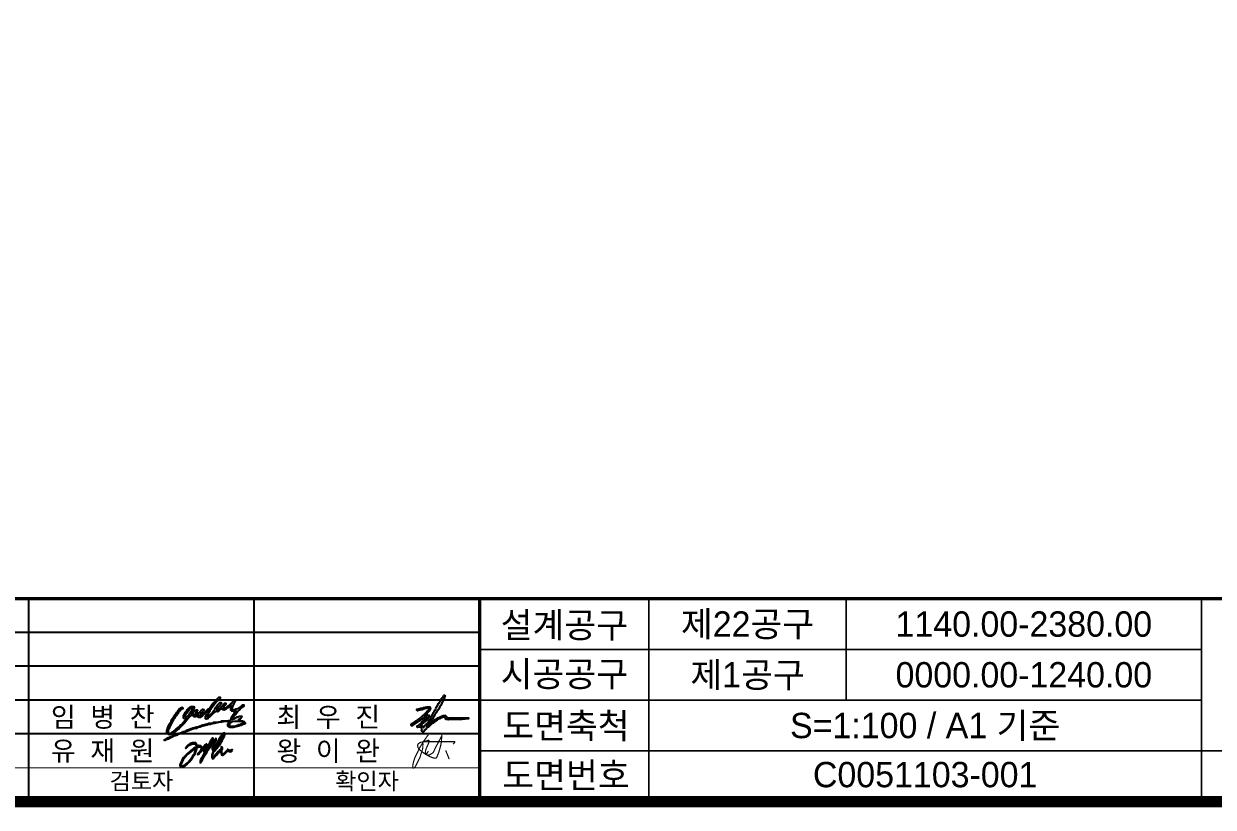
# Model space of a CAD drawing. Extents: x 0 to 84100, y 0 to 59400.
# Drawn here: x 50212 to 71309, y 1900 to 15800 of the extents above; entities that cross this region are included whole.
import ezdxf
from ezdxf.enums import TextEntityAlignment as Align

# ---------------------------------------------------------------- set-up
doc = ezdxf.new("R2010")
doc.units = 0
doc.header["$LTSCALE"] = 1000
doc.header["$MEASUREMENT"] = 0
doc.linetypes.add('A-ISONS01', pattern=[2, 1, 1])
doc.layers.get('0').update_dxf_attribs({"linetype": 'A-ISONS01', "lineweight": 0})
for name, color, linetype in [('CS-TABLE-LIN1', 4, 'A-ISONS01'), ('CX-BORD-LIN1', 4, 'A-ISONS01'), ('CX-BORD-LIN2', 3, 'A-ISONS01'), ('CX-BORD-TEX2', 7, 'A-ISONS01'), ('CX-BORD-TEX3', 6, 'A-ISONS01')]:
    doc.layers.add(name, color=color, linetype=linetype)
doc.styles.add('TB_TEXT', font='BareunDotumPro1.ttf')
doc.styles.add('TB_WBTXT', font='BareunDotumPro3.ttf')

# ---------------------------------------------------------------- blocks, each defined once
blk = doc.blocks.new('CXBLKA1-KECH-한국도로공사1')
h = blk.add_hatch(color=256)
h.paths.add_polyline_path([(535.6, 36.81), (535.64, 36.92), (535.71, 36.96), (535.75, 37.07), (535.86, 37.22), (536.01, 37.34), (536.13, 37.45), (536.31, 37.67), (536.43, 37.86), (536.54, 37.9), (536.95, 38.31), (536.95, 38.5), (536.73, 38.54), (536.13, 37.94), (536.01, 37.75), (535.83, 37.6), (535.79, 37.49), (535.68, 37.41), (535.64, 37.3), (535.56, 37.26), (535.53, 37.15), (535.45, 37.11), (535.41, 37), (535.34, 36.96), (535.3, 36.85), (535.08, 36.55), (535.04, 36.44), (534.81, 36.14), (534.51, 35.57), (534.48, 35.31), (534.36, 35.16), (534.36, 34.71), (534.48, 34.6), (534.74, 34.67), (534.96, 34.94), (535.08, 34.97), (535.34, 35.27), (535.45, 35.39), (535.53, 35.46), (535.68, 35.61), (535.9, 35.8), (536.13, 35.99), (536.46, 35.95), (536.73, 36.1), (536.91, 36.25), (537.03, 36.36), (537.14, 36.4), (537.25, 36.51), (537.4, 36.25), (537.66, 36.21), (537.78, 36.29), (538.04, 36.4), (538.19, 36.55), (538.38, 36.62), (538.56, 36.81), (538.68, 36.85), (538.83, 37.04), (538.94, 37.07), (538.86, 36.92), (538.83, 36.29), (538.9, 36.14), (539.01, 36.02), (539.46, 35.99), (539.69, 36.06), (539.76, 36.14), (539.8, 36.06), (539.65, 35.95), (539.61, 35.84), (539.46, 35.72), (539.43, 35.61), (539.28, 35.46), (539.24, 35.35), (539.13, 35.24), (538.9, 34.82), (538.86, 34.45), (538.38, 34.41), (537.66, 34.34), (537.33, 34.34), (537.21, 34.3), (537.18, 34.27), (537.1, 34.22), (537.03, 34.22), (536.39, 34.11), (536.09, 34.11), (535.98, 34.07), (535.9, 34.07), (535.75, 34.07), (535.68, 34), (535.3, 33.92), (534.96, 33.89), (534.66, 33.77), (534.44, 33.74), (534.18, 33.7), (533.88, 33.59), (533.69, 33.55), (533.61, 33.51), (533.43, 33.44), (533.28, 33.4), (533.09, 33.32), (532.53, 33.21), (532.49, 33.14), (532.23, 33.06), (532.19, 33.06), (532.11, 33.06), (531.81, 32.95), (531.81, 32.72), (532.11, 32.84), (532.45, 32.95), (532.68, 32.99), (533.01, 33.14), (533.43, 33.21), (533.65, 33.32), (533.91, 33.36), (534.33, 33.51), (534.63, 33.55), (534.74, 33.62), (535.26, 33.7), (535.56, 33.81), (535.94, 33.85), (536.13, 33.92), (536.73, 34.04), (537.25, 34.07), (537.51, 34.15), (538.68, 34.22), (538.6, 34.11), (538.53, 34.04), (538.45, 34), (538.3, 33.77), (538.3, 33.4), (538.41, 33.29), (538.68, 33.14), (539.31, 33.14), (539.76, 33.25), (540.03, 33.32), (540.25, 33.36), (540.36, 33.44), (540.7, 33.51), (541.04, 33.66), (541.38, 33.81), (541.41, 34), (541.23, 34.19), (540.93, 34.34), (540.55, 34.41), (540.18, 34.49), (540.48, 34.67), (540.59, 34.71), (540.81, 34.97), (540.74, 35.16), (540.33, 35.16), (540.18, 35.05), (539.99, 35.01), (539.76, 34.86), (539.58, 34.82), (539.46, 34.71), (539.13, 34.56), (539.16, 34.64), (539.2, 34.82), (539.28, 34.9), (539.39, 35.16), (539.54, 35.31), (539.65, 35.42), (539.73, 35.54), (539.76, 35.65), (539.95, 35.8), (539.99, 35.91), (540.06, 35.99), (540.25, 36.17), (540.36, 36.21), (540.7, 36.59), (540.81, 36.62), (540.93, 36.77), (541.15, 36.92), (541.15, 37.15), (540.96, 37.19), (540.89, 37.15), (540.81, 37.07), (540.48, 36.74), (540.25, 36.59), (540.06, 36.51), (539.8, 36.44), (539.5, 36.29), (539.09, 36.25), (539.09, 36.7), (539.24, 37.15), (539.31, 37.22), (539.39, 37.41), (539.46, 37.45), (539.61, 37.71), (539.54, 37.94), (539.35, 37.94), (539.24, 37.82), (539.13, 37.71), (539.01, 37.52), (538.9, 37.49), (538.56, 37.11), (538.45, 37), (538.38, 36.96), (538.26, 36.92), (538.15, 36.81), (538, 36.7), (537.74, 36.55), (537.55, 36.51), (537.59, 36.74), (537.63, 36.85), (537.74, 36.96), (537.78, 37.07), (537.96, 37.22), (537.96, 37.49), (537.74, 37.49), (537.63, 37.3), (537.48, 37.15), (537.25, 36.85), (537.14, 36.81), (536.99, 36.62), (536.8, 36.47), (536.5, 36.29), (536.35, 36.21), (536.35, 36.4), (536.46, 36.55), (536.61, 36.74), (536.8, 36.92), (536.84, 37.04), (537.03, 37.19), (537.14, 37.34), (537.18, 37.52), (537.1, 37.6), (536.91, 37.6), (536.5, 37.19), (536.35, 37), (536.2, 36.77), (536.01, 36.36), (535.98, 36.25), (535.86, 36.17), (535.71, 35.99), (535.68, 35.91), (535.56, 35.76), (535.41, 35.61), (535.34, 35.54), (535.19, 35.42), (535.04, 35.35), (534.93, 35.2), (534.74, 35.05), (534.63, 35.01), (534.74, 35.31), (534.78, 35.5), (534.93, 35.8), (535, 35.84), (535.04, 36.02), (535.11, 36.06), (535.15, 36.21), (535.26, 36.32), (535.3, 36.44), (535.41, 36.55), (535.45, 36.66)])
h.paths.add_polyline_path([(538.64, 33.81), (538.75, 33.92), (538.86, 33.96), (539.05, 34.15), (539.2, 34.15), (539.54, 34.22), (540.55, 34.22), (540.96, 34.11), (541.11, 34), (540.85, 33.85), (540.66, 33.81), (540.51, 33.7), (540.25, 33.66), (539.88, 33.51), (539.46, 33.4), (538.83, 33.4), (538.56, 33.44), (538.6, 33.7)], flags=16)
h.paths.add_polyline_path([(531.44, 35.05), (531.51, 35.09), (531.63, 35.12), (531.74, 35.24), (531.85, 35.27), (531.96, 35.39), (532.08, 35.42), (532.11, 35.5), (532.23, 35.54), (532.23, 35.12), (532.34, 35.05), (532.6, 35.05), (532.75, 35.16), (532.94, 35.24), (533.09, 35.39), (533.09, 35.31), (533.05, 35.05), (533.13, 34.94), (533.43, 34.94), (533.58, 35.05), (533.8, 35.24), (533.99, 35.39), (534.1, 35.5), (534.21, 35.65), (534.36, 35.72), (534.51, 35.91), (534.66, 36.1), (534.93, 36.44), (534.81, 36.44), (534.7, 36.32), (534.51, 36.14), (534.29, 35.95), (534.18, 35.8), (534.06, 35.76), (533.99, 35.65), (533.84, 35.5), (533.68, 35.4), (533.65, 35.39), (533.5, 35.31), (533.39, 35.27), (533.5, 35.57), (533.58, 35.61), (533.61, 35.72), (533.76, 35.84), (533.8, 35.95), (534.06, 36.17), (534.06, 36.32), (533.88, 36.4), (533.61, 36.14), (533.35, 35.91), (533.24, 35.76), (533.13, 35.72), (533.05, 35.61), (532.9, 35.57), (532.79, 35.46), (532.68, 35.42), (532.64, 35.35), (532.45, 35.35), (532.56, 35.57), (532.6, 35.69), (532.68, 35.72), (532.71, 35.84), (532.79, 35.87), (532.83, 35.99), (532.98, 36.14), (532.9, 36.29), (532.71, 36.29), (532.56, 36.17), (532.34, 35.99), (532.19, 35.8), (532.08, 35.76), (532.04, 35.69), (531.85, 35.54), (531.81, 35.65), (531.89, 35.69), (532, 35.87), (532.11, 36.1), (532.3, 36.44), (532.38, 36.66), (532.3, 36.85), (531.78, 36.85), (531.7, 36.77), (531.59, 36.74), (531.48, 36.59), (531.36, 36.55), (531.33, 36.44), (531.06, 36.21), (531.03, 36.1), (530.91, 35.99), (530.88, 35.87), (530.8, 35.84), (530.65, 35.57), (530.46, 35.24), (530.46, 34.82), (530.54, 34.75), (530.69, 34.67), (530.95, 34.75), (530.91, 34.64), (530.76, 34.45), (530.61, 34.34), (530.43, 34.11), (530.35, 34), (530.2, 33.81), (530.09, 33.7), (529.94, 33.59), (529.64, 33.25), (529.53, 33.21), (529.41, 33.1), (529.34, 32.99), (529.23, 32.95), (529.15, 32.84), (529.04, 32.8), (528.85, 32.61), (528.74, 32.57), (528.63, 32.42), (528.36, 32.31), (528.29, 32.2), (527.88, 32.09), (527.76, 32.16), (527.76, 32.5), (527.8, 32.76), (527.91, 32.95), (527.95, 33.14), (528.21, 33.59), (528.25, 33.77), (528.33, 33.85), (528.48, 34.19), (528.59, 34.3), (528.63, 34.45), (528.85, 34.75), (528.89, 34.86), (529, 34.97), (529.04, 35.09), (529.15, 35.2), (529.19, 35.31), (529.26, 35.35), (529.3, 35.46), (529.38, 35.5), (529.41, 35.61), (529.49, 35.65), (529.53, 35.76), (529.64, 35.84), (529.68, 35.95), (529.9, 36.14), (529.94, 36.25), (530.13, 36.4), (530.31, 36.47), (530.31, 36.66), (530.2, 36.74), (529.98, 36.66), (529.64, 36.32), (529.6, 36.21), (529.49, 36.14), (529.45, 36.02), (529.38, 35.99), (529.26, 35.87), (529.19, 35.76), (529.15, 35.69), (529.11, 35.57), (528.93, 35.39), (528.85, 35.2), (528.7, 35.05), (528.66, 34.94), (528.63, 34.9), (528.59, 34.79), (528.51, 34.75), (528.42, 34.59), (528.4, 34.56), (528.29, 34.34), (528.25, 34.19), (528.1, 34), (528.03, 33.77), (527.95, 33.74), (527.8, 33.44), (527.76, 33.25), (527.69, 33.17), (527.58, 32.72), (527.5, 32.65), (527.5, 32.12), (527.61, 32.01), (527.73, 31.97), (527.84, 31.86), (528.21, 31.9), (528.59, 32.09), (528.63, 32.16), (528.74, 32.2), (528.85, 32.31), (528.96, 32.35), (529, 32.46), (529.08, 32.5), (529.19, 32.54), (529.3, 32.69), (529.41, 32.72), (529.49, 32.84), (529.6, 32.87), (529.64, 32.99), (529.75, 33.02), (530.39, 33.66), (530.54, 33.81), (530.69, 34), (530.84, 34.19), (530.88, 34.3), (530.99, 34.37), (531.1, 34.52), (531.21, 34.67), (531.25, 34.79), (531.4, 34.94)])
h.paths.add_polyline_path([(531.1, 35.09), (530.91, 35.05), (530.84, 34.97), (530.73, 34.97), (530.73, 35.2), (530.88, 35.42), (530.95, 35.61), (531.03, 35.65), (531.1, 35.84), (531.18, 35.87), (531.21, 35.99), (531.36, 36.1), (531.4, 36.21), (531.51, 36.32), (531.63, 36.44), (531.74, 36.51), (531.96, 36.62), (532.11, 36.66), (531.96, 36.32), (531.78, 35.99), (531.74, 35.8), (531.63, 35.72), (531.48, 35.46), (531.44, 35.35), (531.33, 35.24), (531.21, 35.2)], flags=16)
h.paths.add_polyline_path([(531.36, 32.57), (531.81, 32.72), (531.81, 32.95), (531.48, 32.84), (531.4, 32.76), (531.29, 32.72), (531.18, 32.72), (530.99, 32.61), (530.88, 32.54), (530.8, 32.5), (530.73, 32.5), (530.46, 32.42), (530.28, 32.31), (530.2, 32.31), (530.16, 32.31), (530.09, 32.27), (529.9, 32.2), (529.64, 32.16), (529.6, 32.12), (529.38, 32.09), (529.34, 32.01), (529.15, 31.97), (529.08, 31.94), (528.96, 31.86), (528.78, 31.82), (528.59, 31.71), (528.44, 31.67), (528.36, 31.6), (528.18, 31.56), (528.1, 31.52), (528.06, 31.45), (527.95, 31.41), (527.76, 31.37), (527.61, 31.3), (527.58, 31.22), (527.43, 31.19), (527.31, 31.11), (527.24, 31.04), (527.01, 30.96), (527.09, 30.85), (527.2, 30.85), (527.28, 30.89), (527.58, 31.04), (527.76, 31.07), (528.03, 31.26), (528.21, 31.3), (528.81, 31.6), (529, 31.64), (529.19, 31.75), (529.38, 31.79), (529.53, 31.9), (529.71, 31.94), (530.13, 32.12), (530.31, 32.16), (530.46, 32.2), (530.76, 32.35), (531.06, 32.42)])
blk.add_hatch(color=256).paths.add_polyline_path([(576.14, 34.84), (576.33, 34.88), (576.44, 34.95), (576.82, 34.99), (576.89, 34.77), (577.08, 34.58), (577.45, 34.5), (578.05, 34.58), (579.85, 34.58), (581.02, 34.69), (581.02, 34.84), (580.75, 34.88), (578.05, 34.92), (577.3, 34.84), (577.12, 35.1), (577, 35.22), (576.93, 35.25), (576.48, 35.25), (576.07, 35.1), (575.73, 34.92), (575.5, 34.84), (575.39, 34.77), (575.31, 34.69), (575.05, 34.54), (574.94, 34.5), (574.79, 34.39), (574.68, 34.24), (574.49, 34.13), (574.34, 34.02), (574.27, 33.9), (574.15, 33.87), (574, 33.72), (573.89, 33.57), (573.74, 33.38), (573.63, 33.34), (573.63, 33.42), (573.82, 33.68), (573.97, 33.87), (574.15, 34.05), (574.23, 34.24), (574.42, 34.43), (574.45, 34.54), (574.6, 34.69), (574.79, 34.99), (574.83, 35.1), (575.02, 35.4), (575.24, 35.74), (575.47, 36.12), (575.54, 36.15), (575.69, 36.34), (575.73, 36.42), (575.77, 36.6), (575.92, 36.79), (576.07, 37.05), (576.29, 37.47), (576.33, 37.62), (576.4, 37.69), (576.44, 37.84), (576.63, 38.14), (576.67, 38.29), (576.82, 38.52), (576.85, 38.78), (576.7, 38.89), (576.55, 38.82), (576.48, 38.52), (576.29, 38.37), (576.25, 38.25), (576.18, 38.22), (576.14, 37.99), (576.14, 37.98), (576.03, 37.88), (575.95, 37.77), (575.8, 37.58), (575.77, 37.47), (575.62, 37.35), (575.48, 36.99), (575.47, 36.98), (575.35, 36.79), (575.2, 36.57), (575.13, 36.3), (575.05, 36.19), (574.98, 36.12), (574.9, 35.93), (574.79, 35.82), (574.53, 35.33), (574.38, 35.07), (574.34, 34.88), (574.19, 34.69), (574.04, 34.47), (573.97, 34.28), (573.82, 34.05), (573.67, 33.87), (573.52, 33.75), (573.4, 33.6), (573.29, 33.49), (573.22, 33.42), (573.07, 33.23), (572.95, 33.19), (572.92, 33.27), (572.88, 33.38), (572.77, 33.45), (572.5, 33.49), (572.58, 33.6), (572.69, 33.64), (572.92, 33.9), (573.03, 33.94), (573.18, 34.13), (573.29, 34.17), (573.59, 34.47), (573.7, 34.58), (573.74, 34.65), (573.78, 34.77), (573.89, 34.84), (573.93, 35.03), (574.04, 35.1), (574.04, 35.33), (573.7, 35.37), (573.48, 35.29), (573.18, 35.14), (573.25, 35.25), (573.48, 35.4), (573.59, 35.52), (573.63, 35.63), (574.04, 36.04), (574.08, 36.15), (574.19, 36.27), (574.27, 36.64), (574.15, 36.79), (573.59, 36.83), (573.03, 36.72), (572.73, 36.6), (572.5, 36.57), (572.35, 36.49), (571.83, 36.42), (571.83, 36.23), (571.94, 36.12), (572.39, 36.19), (572.5, 36.27), (572.77, 36.3), (573.18, 36.45), (573.97, 36.57), (573.97, 36.42), (573.82, 36.19), (573.7, 36.08), (573.67, 35.93), (573.52, 35.82), (573.37, 35.7), (573.29, 35.59), (573.14, 35.44), (573.03, 35.33), (572.92, 35.25), (572.84, 35.14), (572.73, 35.1), (572.69, 35.03), (572.58, 34.99), (572.5, 34.92), (572.32, 34.77), (572.24, 34.69), (571.9, 34.47), (571.83, 34.39), (571.72, 34.32), (571.49, 34.17), (571.12, 33.9), (570.85, 33.72), (570.82, 33.53), (570.89, 33.45), (571.04, 33.42), (571.3, 33.68), (571.57, 33.83), (571.72, 33.94), (571.83, 34.05), (572.02, 34.13), (572.04, 34.14), (572.2, 34.24), (572.5, 34.47), (572.69, 34.62), (572.8, 34.65), (573.07, 34.8), (573.4, 34.95), (573.59, 35.03), (573.48, 34.69), (573.33, 34.62), (573.22, 34.5), (573.07, 34.35), (572.95, 34.32), (572.75, 34.16), (572.73, 34.09), (572.47, 33.87), (572.35, 33.72), (572.24, 33.68), (572.17, 33.6), (572.05, 33.49), (571.91, 33.44), (571.9, 33.42), (571.87, 33.19), (571.98, 33.12), (572.28, 33.19), (572.69, 33.19), (572.73, 32.78), (572.69, 32.55), (572.8, 32.37), (572.99, 32.37), (573.14, 32.48), (573.25, 32.67), (573.37, 32.74), (573.74, 33.12), (573.93, 33.23), (574.53, 33.83), (574.68, 33.94), (574.9, 34.09), (575.13, 34.24), (575.43, 34.47), (575.58, 34.58), (575.84, 34.69)])
h = blk.add_hatch(color=256)
edge = h.paths.add_edge_path(flags=16)
edge.add_spline(control_points=[(531.44, 28.57), (530.92, 28.11), (530.44, 27.58), (530.15, 26.94), (530.07, 26.76), (529.94, 26.56), (529.97, 26.36), (530.66, 26.29), (531.12, 26.85), (531.49, 27.28), (532.02, 27.88), (532.51, 28.6), (532.71, 29.5), (532.71, 29.51), (532.71, 29.52), (532.69, 29.51), (532.27, 29.25), (531.85, 28.93), (531.44, 28.57)], knot_values=[0, 0, 0, 0, 1, 1, 1, 2, 2, 2, 3, 3, 3, 4, 4, 4, 5, 5, 5, 6, 6, 6, 6], degree=3, periodic=0)
edge = h.paths.add_edge_path(flags=16)
edge.add_spline(control_points=[(536.7, 30.69), (536.42, 30.22), (536.19, 29.71), (535.98, 29.22), (536.16, 29.41), (536.33, 29.64), (536.52, 29.88), (536.86, 30.3), (537.1, 30.72), (537.34, 31.22), (537.45, 31.47), (537.6, 31.7), (537.65, 31.96), (537.26, 31.63), (536.98, 31.15), (536.7, 30.69)], knot_values=[0, 0, 0, 0, 1, 1, 1, 2, 2, 2, 3, 3, 3, 4, 4, 4, 5, 5, 5, 5], degree=3, periodic=0)
edge = h.paths.add_edge_path()
edge.add_spline(control_points=[(539.15, 29.1), (539.15, 29.08), (539.15, 29.06), (539.15, 29.04), (538.94, 28.83), (538.5, 28.73), (538.32, 29.04), (538.21, 28.93), (538.05, 28.77), (537.88, 28.59), (537.75, 28.45), (537.54, 28.2), (537.36, 28.22), (537.09, 28.26), (537.09, 28.73), (537.1, 29.11), (536.78, 28.81), (536.37, 28.34), (536.03, 27.95), (535.91, 27.82), (535.81, 27.6), (535.59, 27.61), (535.29, 27.9), (535.58, 28.55), (535.69, 28.88), (535.26, 29.5), (535.86, 30.29), (536.01, 30.78), (535.23, 29.77), (534.44, 28.6), (533.8, 27.41), (533.69, 27.21), (533.63, 26.84), (533.4, 26.9), (533.33, 27.26), (533.6, 27.6), (533.74, 27.92), (533.9, 28.25), (534.1, 28.56), (534.27, 28.86), (534.22, 28.94), (534.18, 28.72), (534.09, 28.73), (533.87, 28.99), (534.02, 29.39), (534.14, 29.6), (533.87, 29.27), (533.56, 28.91), (533.29, 28.59), (533.2, 28.48), (533.12, 28.32), (532.98, 28.3), (532.88, 28.48), (533.08, 28.59), (533.18, 28.71), (533.39, 28.98), (533.63, 29.2), (533.56, 29.68), (533.35, 29.78), (533.01, 29.71), (532.85, 29.6), (532.81, 28.98), (532.56, 28.57), (532.31, 28.15), (532, 27.64), (531.63, 27.11), (531.24, 26.74), (530.95, 26.47), (530.56, 26.19), (530.19, 26.1), (530.16, 26.1), (530.13, 26.1), (530.1, 26.1), (529.56, 26.16), (529.92, 26.81), (530.04, 27.06), (530.12, 27.24), (530.2, 27.45), (530.29, 27.59), (530.43, 27.79), (530.65, 27.98), (530.84, 28.19), (531.37, 28.77), (532.12, 29.42), (532.75, 29.75), (532.75, 30.59), (531.74, 30.22), (531.33, 29.89), (531.15, 29.75), (531.02, 29.49), (530.88, 29.44), (530.73, 29.56), (530.9, 29.68), (530.98, 29.77), (531.34, 30.16), (531.82, 30.54), (532.55, 30.46), (532.71, 30.31), (532.88, 30.16), (532.87, 29.84), (533.22, 30.04), (533.93, 29.98), (533.71, 29.37), (533.97, 29.59), (534.23, 30.06), (534.52, 30.26), (534.69, 30.02), (534.5, 29.91), (534.38, 29.69), (534.25, 29.46), (534.12, 29.29), (534.12, 29.02), (534.74, 29.6), (535.12, 30.56), (535.63, 31.29), (535.78, 31.19), (535.67, 31.1), (535.61, 31), (535.19, 30.27), (534.68, 29.51), (534.4, 28.75), (534.79, 29.42), (535.29, 30.08), (535.74, 30.67), (535.89, 30.87), (536.01, 31.14), (536.27, 31.2), (536.26, 30.71), (536.03, 30.46), (535.87, 30.08), (535.75, 29.79), (535.56, 29.45), (535.76, 29.11), (536.2, 30.13), (536.68, 31.14), (537.34, 31.93), (537.43, 32.04), (537.54, 32.2), (537.72, 32.18), (537.93, 31.84), (537.57, 31.37), (537.41, 31.04), (537.26, 30.72), (537.14, 30.42), (536.97, 30.17), (536.86, 29.99), (536.69, 29.83), (536.56, 29.66), (536.31, 29.34), (536.1, 29.07), (535.81, 28.84), (535.74, 28.54), (535.55, 28.16), (535.63, 27.83), (535.81, 27.88), (535.91, 28.05), (536.03, 28.19), (536.28, 28.48), (536.48, 28.73), (536.76, 29.02), (536.95, 29.23), (537.21, 29.35), (537.16, 29.71), (537.23, 29.67), (537.33, 29.61), (537.36, 29.5), (537.38, 29.36), (537.34, 29.27), (537.26, 29.19), (537.25, 28.94), (537.17, 28.48), (537.37, 28.44), (537.53, 28.41), (537.77, 28.71), (537.88, 28.82), (538.07, 29.01), (538.21, 29.18), (538.34, 29.28), (538.44, 29.19), (538.49, 29.06), (538.64, 29.04), (538.85, 29.01), (538.97, 29.19), (539.12, 29.2), (539.12, 29.16), (539.13, 29.12), (539.15, 29.1)], knot_values=[0, 0, 0, 0, 1, 1, 1, 2, 2, 2, 3, 3, 3, 4, 4, 4, 5, 5, 5, 6, 6, 6, 7, 7, 7, 8, 8, 8, 9, 9, 9, 10, 10, 10, 11, 11, 11, 12, 12, 12, 13, 13, 13, 14, 14, 14, 15, 15, 15, 16, 16, 16, 17, 17, 17, 18, 18, 18, 19, 19, 19, 20, 20, 20, 21, 21, 21, 22, 22, 22, 23, 23, 23, 24, 24, 24, 25, 25, 25, 26, 26, 26, 27, 27, 27, 28, 28, 28, 29, 29, 29, 30, 30, 30, 31, 31, 31, 32, 32, 32, 33, 33, 33, 34, 34, 34, 35, 35, 35, 36, 36, 36, 37, 37, 37, 38, 38, 38, 39, 39, 39, 40, 40, 40, 41, 41, 41, 42, 42, 42, 43, 43, 43, 44, 44, 44, 45, 45, 45, 46, 46, 46, 47, 47, 47, 48, 48, 48, 49, 49, 49, 50, 50, 50, 51, 51, 51, 52, 52, 52, 53, 53, 53, 54, 54, 54, 55, 55, 55, 56, 56, 56, 57, 57, 57, 58, 58, 58, 59, 59, 59, 60, 60, 60, 61, 61, 61, 62, 62, 62, 62], degree=3, periodic=0)
for points in [[(531.81, 32.72), (531.81, 32.95), (532.11, 33.06), (532.11, 33.06), (532.19, 33.06), (532.23, 33.06), (532.23, 33.06), (532.49, 33.14), (532.49, 33.14), (532.53, 33.21), (533.09, 33.32), (533.28, 33.4), (533.43, 33.44), (533.61, 33.51), (533.61, 33.51), (533.69, 33.55), (533.88, 33.59), (533.88, 33.59), (534.18, 33.7), (534.44, 33.74), (534.66, 33.77), (534.96, 33.89), (535.3, 33.92), (535.68, 34), (535.75, 34.07), (535.9, 34.07), (535.9, 34.07), (535.98, 34.07), (536.09, 34.11), (536.39, 34.11), (536.39, 34.11), (537.03, 34.22), (537.1, 34.22), (537.1, 34.22), (537.18, 34.27), (537.21, 34.3), (537.33, 34.34), (537.33, 34.34), (537.66, 34.34), (538.38, 34.41), (538.86, 34.45), (538.9, 34.82), (539.13, 35.24), (539.24, 35.35), (539.28, 35.46), (539.43, 35.61), (539.46, 35.72), (539.61, 35.84), (539.65, 35.95), (539.8, 36.06), (539.76, 36.14), (539.69, 36.06), (539.46, 35.99), (539.01, 36.02), (538.9, 36.14), (538.83, 36.29), (538.86, 36.92), (538.94, 37.07), (538.83, 37.04), (538.68, 36.85), (538.56, 36.81), (538.38, 36.62), (538.19, 36.55), (538.04, 36.4), (537.78, 36.29), (537.66, 36.21), (537.4, 36.25), (537.25, 36.51), (537.14, 36.4), (537.03, 36.36), (536.91, 36.25), (536.91, 36.25), (536.73, 36.1), (536.73, 36.1), (536.46, 35.95), (536.13, 35.99), (536.13, 35.99), (535.9, 35.8), (535.9, 35.8), (535.68, 35.61), (535.68, 35.61), (535.53, 35.46), (535.53, 35.46), (535.45, 35.39), (535.45, 35.39), (535.34, 35.27), (535.08, 34.97), (534.96, 34.94), (534.74, 34.67), (534.48, 34.6), (534.36, 34.71), (534.36, 35.16), (534.48, 35.31), (534.48, 35.31), (534.51, 35.57), (534.81, 36.14), (535.04, 36.44), (535.08, 36.55), (535.3, 36.85), (535.34, 36.96), (535.41, 37), (535.45, 37.11), (535.53, 37.15), (535.56, 37.26), (535.64, 37.3), (535.68, 37.41), (535.79, 37.49), (535.83, 37.6), (536.01, 37.75), (536.01, 37.75), (536.13, 37.94), (536.13, 37.94), (536.73, 38.54), (536.95, 38.5), (536.95, 38.31), (536.54, 37.9), (536.43, 37.86), (536.31, 37.67), (536.31, 37.67), (536.13, 37.45), (536.01, 37.34), (536.01, 37.34), (535.86, 37.22), (535.86, 37.22), (535.75, 37.07), (535.71, 36.96), (535.64, 36.92), (535.6, 36.81), (535.45, 36.66), (535.41, 36.55), (535.3, 36.44), (535.26, 36.32), (535.15, 36.21), (535.11, 36.06), (535.04, 36.02), (535, 35.84), (534.93, 35.8), (534.78, 35.5), (534.74, 35.31), (534.63, 35.01), (534.74, 35.05), (534.74, 35.05), (534.93, 35.2), (535.04, 35.35), (535.04, 35.35), (535.19, 35.42), (535.34, 35.54), (535.34, 35.54), (535.41, 35.61), (535.56, 35.76), (535.56, 35.76), (535.68, 35.91), (535.68, 35.91), (535.71, 35.99), (535.71, 35.99), (535.86, 36.17), (535.98, 36.25), (536.01, 36.36), (536.2, 36.77), (536.35, 37), (536.5, 37.19), (536.5, 37.19), (536.91, 37.6), (537.1, 37.6), (537.18, 37.52), (537.14, 37.34), (537.14, 37.34), (537.03, 37.19), (536.84, 37.04), (536.8, 36.92), (536.61, 36.74), (536.61, 36.74), (536.46, 36.55), (536.35, 36.4), (536.35, 36.4), (536.35, 36.21), (536.5, 36.29), (536.5, 36.29), (536.8, 36.47), (536.99, 36.62), (536.99, 36.62), (537.14, 36.81), (537.25, 36.85), (537.48, 37.15), (537.48, 37.15), (537.48, 37.15), (537.63, 37.3), (537.74, 37.49), (537.74, 37.49), (537.96, 37.49), (537.96, 37.22), (537.78, 37.07), (537.74, 36.96), (537.63, 36.85), (537.59, 36.74), (537.55, 36.51), (537.74, 36.55), (538, 36.7), (538, 36.7), (538.15, 36.81), (538.26, 36.92), (538.38, 36.96), (538.45, 37), (538.56, 37.11), (538.56, 37.11), (538.9, 37.49), (539.01, 37.52), (539.13, 37.71), (539.24, 37.82), (539.24, 37.82), (539.35, 37.94), (539.54, 37.94), (539.61, 37.71), (539.46, 37.45), (539.39, 37.41), (539.31, 37.22), (539.24, 37.15), (539.09, 36.7), (539.09, 36.25), (539.5, 36.29), (539.8, 36.44), (540.06, 36.51), (540.25, 36.59), (540.48, 36.74), (540.81, 37.07), (540.89, 37.15), (540.96, 37.19), (541.15, 37.15), (541.15, 36.92), (540.93, 36.77), (540.81, 36.62), (540.7, 36.59), (540.36, 36.21), (540.25, 36.17), (540.06, 35.99), (539.99, 35.91), (539.99, 35.91), (539.95, 35.8), (539.76, 35.65), (539.73, 35.54), (539.73, 35.54), (539.65, 35.42), (539.54, 35.31), (539.54, 35.31), (539.39, 35.16), (539.28, 34.9), (539.2, 34.82), (539.16, 34.64), (539.13, 34.56), (539.46, 34.71), (539.58, 34.82), (539.76, 34.86), (539.99, 35.01), (540.18, 35.05), (540.33, 35.16), (540.74, 35.16), (540.81, 34.97), (540.59, 34.71), (540.48, 34.67), (540.48, 34.67), (540.18, 34.49), (540.18, 34.49), (540.55, 34.41), (540.55, 34.41), (540.93, 34.34), (541.23, 34.19), (541.41, 34), (541.38, 33.81), (541.04, 33.66), (541.04, 33.66), (540.7, 33.51), (540.7, 33.51), (540.36, 33.44), (540.25, 33.36), (540.03, 33.32), (539.76, 33.25), (539.31, 33.14), (538.68, 33.14), (538.41, 33.29), (538.3, 33.4), (538.3, 33.77), (538.45, 34), (538.53, 34.04), (538.53, 34.04), (538.6, 34.11), (538.68, 34.22), (538.68, 34.22), (537.51, 34.15), (537.25, 34.07), (536.73, 34.04), (536.13, 33.92), (535.94, 33.85), (535.56, 33.81), (535.26, 33.7), (534.74, 33.62), (534.63, 33.55), (534.33, 33.51), (533.91, 33.36), (533.65, 33.32), (533.43, 33.21), (533.01, 33.14), (532.68, 32.99), (532.45, 32.95), (532.11, 32.84), (531.81, 32.72)], [(572.8, 32.37), (572.69, 32.55), (572.73, 32.78), (572.73, 32.78), (572.69, 33.19), (572.28, 33.19), (571.98, 33.12), (571.87, 33.19), (571.87, 33.19), (571.9, 33.42), (571.91, 33.44), (572.05, 33.49), (572.05, 33.49), (572.17, 33.6), (572.17, 33.6), (572.24, 33.68), (572.35, 33.72), (572.47, 33.87), (572.47, 33.87), (572.73, 34.09), (572.75, 34.16), (572.95, 34.32), (572.95, 34.32), (573.07, 34.35), (573.22, 34.5), (573.22, 34.5), (573.33, 34.62), (573.48, 34.69), (573.59, 35.03), (573.4, 34.95), (573.4, 34.95), (573.07, 34.8), (572.8, 34.65), (572.8, 34.65), (572.69, 34.62), (572.5, 34.47), (572.5, 34.47), (572.2, 34.24), (572.2, 34.24), (572.04, 34.14), (572.02, 34.13), (571.83, 34.05), (571.72, 33.94), (571.57, 33.83), (571.57, 33.83), (571.57, 33.83), (571.3, 33.68), (571.3, 33.68), (571.04, 33.42), (570.89, 33.45), (570.82, 33.53), (570.85, 33.72), (570.85, 33.72), (571.12, 33.9), (571.12, 33.9), (571.49, 34.17), (571.49, 34.17), (571.49, 34.17), (571.72, 34.32), (571.72, 34.32), (571.83, 34.39), (571.83, 34.39), (571.9, 34.47), (572.24, 34.69), (572.24, 34.69), (572.32, 34.77), (572.32, 34.77), (572.5, 34.92), (572.58, 34.99), (572.58, 34.99), (572.69, 35.03), (572.73, 35.1), (572.84, 35.14), (572.84, 35.14), (572.92, 35.25), (573.03, 35.33), (573.03, 35.33), (573.14, 35.44), (573.14, 35.44), (573.29, 35.59), (573.29, 35.59), (573.37, 35.7), (573.52, 35.82), (573.52, 35.82), (573.67, 35.93), (573.7, 36.08), (573.82, 36.19), (573.82, 36.19), (573.97, 36.42), (573.97, 36.57), (573.18, 36.45), (572.77, 36.3), (572.5, 36.27), (572.39, 36.19), (571.94, 36.12), (571.83, 36.23), (571.83, 36.42), (572.35, 36.49), (572.5, 36.57), (572.73, 36.6), (573.03, 36.72), (573.59, 36.83), (574.15, 36.79), (574.27, 36.64), (574.19, 36.27), (574.08, 36.15), (574.04, 36.04), (573.63, 35.63), (573.59, 35.52), (573.48, 35.4), (573.48, 35.4), (573.25, 35.25), (573.18, 35.14), (573.48, 35.29), (573.7, 35.37), (574.04, 35.33), (574.04, 35.1), (573.93, 35.03), (573.89, 34.84), (573.78, 34.77), (573.74, 34.65), (573.7, 34.58), (573.59, 34.47), (573.59, 34.47), (573.29, 34.17), (573.18, 34.13), (573.03, 33.94), (572.92, 33.9), (572.69, 33.64), (572.58, 33.6), (572.5, 33.49), (572.77, 33.45), (572.88, 33.38), (572.92, 33.27), (572.95, 33.19), (573.07, 33.23), (573.22, 33.42), (573.22, 33.42), (573.29, 33.49), (573.4, 33.6), (573.4, 33.6), (573.4, 33.6), (573.52, 33.75), (573.67, 33.87), (573.67, 33.87), (573.82, 34.05), (573.97, 34.28), (573.97, 34.28), (574.04, 34.47), (574.04, 34.47), (574.19, 34.69), (574.34, 34.88), (574.34, 34.88), (574.38, 35.07), (574.38, 35.07), (574.53, 35.33), (574.53, 35.33), (574.79, 35.82), (574.79, 35.82), (574.79, 35.82), (574.79, 35.82), (574.9, 35.93), (574.98, 36.12), (575.05, 36.19), (575.05, 36.19), (575.13, 36.3), (575.2, 36.57), (575.35, 36.79), (575.35, 36.79), (575.47, 36.98), (575.48, 36.99), (575.62, 37.35), (575.62, 37.35), (575.77, 37.47), (575.8, 37.58), (575.95, 37.77), (575.95, 37.77), (576.03, 37.88), (576.14, 37.98), (576.14, 37.99), (576.18, 38.22), (576.25, 38.25), (576.29, 38.37), (576.48, 38.52), (576.55, 38.82), (576.7, 38.89), (576.85, 38.78), (576.82, 38.52), (576.67, 38.29), (576.63, 38.14), (576.44, 37.84), (576.4, 37.69), (576.33, 37.62), (576.29, 37.47), (576.07, 37.05), (575.92, 36.79), (575.77, 36.6), (575.73, 36.42), (575.69, 36.34), (575.69, 36.34), (575.54, 36.15), (575.47, 36.12), (575.24, 35.74), (575.24, 35.74), (575.24, 35.74), (575.02, 35.4), (574.83, 35.1), (574.83, 35.1), (574.79, 34.99), (574.6, 34.69), (574.6, 34.69), (574.45, 34.54), (574.42, 34.43), (574.23, 34.24), (574.15, 34.05), (573.97, 33.87), (573.97, 33.87), (573.82, 33.68), (573.82, 33.68), (573.63, 33.42), (573.63, 33.34), (573.74, 33.38), (573.74, 33.38), (573.74, 33.38), (573.89, 33.57), (574, 33.72), (574, 33.72), (574.15, 33.87), (574.27, 33.9), (574.34, 34.02), (574.49, 34.13), (574.49, 34.13), (574.49, 34.13), (574.68, 34.24), (574.68, 34.24), (574.79, 34.39), (574.79, 34.39), (574.94, 34.5), (575.05, 34.54), (575.32, 34.69), (575.31, 34.69), (575.39, 34.77), (575.5, 34.84), (575.5, 34.84), (575.73, 34.92), (576.07, 35.1), (576.48, 35.25), (576.48, 35.25), (576.93, 35.25), (577, 35.22), (577, 35.22), (577.12, 35.1), (577.3, 34.84), (577.3, 34.84), (578.05, 34.92), (580.75, 34.88), (581.02, 34.84), (581.02, 34.69), (579.85, 34.58), (578.05, 34.58), (577.45, 34.5), (577.08, 34.58), (576.89, 34.77), (576.82, 34.99), (576.44, 34.95), (576.33, 34.88), (576.14, 34.84), (575.84, 34.69), (575.84, 34.69), (575.58, 34.58), (575.43, 34.47), (575.43, 34.47), (575.13, 34.24), (574.9, 34.09), (574.9, 34.09), (574.68, 33.94), (574.68, 33.94), (574.68, 33.94), (574.53, 33.83), (574.53, 33.83), (573.93, 33.23), (573.93, 33.23), (573.74, 33.12), (573.74, 33.12), (573.37, 32.74), (573.37, 32.74), (573.25, 32.67), (573.14, 32.48), (572.99, 32.37), (572.99, 32.37), (572.8, 32.37)], [(527.84, 31.86), (527.73, 31.97), (527.61, 32.01), (527.5, 32.12), (527.5, 32.65), (527.58, 32.72), (527.69, 33.17), (527.76, 33.25), (527.8, 33.44), (527.8, 33.44), (527.95, 33.74), (528.03, 33.77), (528.1, 34), (528.25, 34.19), (528.29, 34.34), (528.4, 34.56), (528.42, 34.59), (528.51, 34.75), (528.59, 34.79), (528.63, 34.9), (528.63, 34.9), (528.66, 34.94), (528.66, 34.94), (528.7, 35.05), (528.85, 35.2), (528.93, 35.39), (529.11, 35.57), (529.15, 35.69), (529.19, 35.76), (529.19, 35.76), (529.26, 35.87), (529.38, 35.99), (529.38, 35.99), (529.45, 36.02), (529.49, 36.14), (529.6, 36.21), (529.64, 36.32), (529.98, 36.66), (530.2, 36.74), (530.31, 36.66), (530.31, 36.47), (530.13, 36.4), (529.94, 36.25), (529.9, 36.14), (529.68, 35.95), (529.64, 35.84), (529.53, 35.76), (529.49, 35.65), (529.41, 35.61), (529.38, 35.5), (529.3, 35.46), (529.26, 35.35), (529.19, 35.31), (529.15, 35.2), (529.04, 35.09), (529, 34.97), (528.89, 34.86), (528.85, 34.75), (528.63, 34.45), (528.59, 34.3), (528.48, 34.19), (528.33, 33.85), (528.25, 33.77), (528.21, 33.59), (527.95, 33.14), (527.91, 32.95), (527.8, 32.76), (527.76, 32.5), (527.76, 32.16), (527.88, 32.09), (528.29, 32.2), (528.36, 32.31), (528.63, 32.42), (528.74, 32.57), (528.85, 32.61), (529.04, 32.8), (529.15, 32.84), (529.23, 32.95), (529.34, 32.99), (529.41, 33.1), (529.41, 33.1), (529.53, 33.21), (529.64, 33.25), (529.94, 33.59), (529.94, 33.59), (530.09, 33.7), (530.2, 33.81), (530.2, 33.81), (530.2, 33.81), (530.35, 34), (530.43, 34.11), (530.43, 34.11), (530.61, 34.34), (530.76, 34.45), (530.76, 34.45), (530.91, 34.64), (530.95, 34.75), (530.69, 34.67), (530.54, 34.75), (530.46, 34.82), (530.46, 34.82), (530.46, 35.24), (530.65, 35.57), (530.8, 35.84), (530.88, 35.87), (530.91, 35.99), (531.03, 36.1), (531.06, 36.21), (531.33, 36.44), (531.36, 36.55), (531.48, 36.59), (531.59, 36.74), (531.7, 36.77), (531.78, 36.85), (532.3, 36.85), (532.38, 36.66), (532.38, 36.66), (532.3, 36.44), (532.11, 36.1), (532, 35.87), (532, 35.87), (531.89, 35.69), (531.81, 35.65), (531.85, 35.54), (531.85, 35.54), (532.04, 35.69), (532.08, 35.76), (532.19, 35.8), (532.34, 35.99), (532.56, 36.17), (532.56, 36.17), (532.71, 36.29), (532.71, 36.29), (532.9, 36.29), (532.98, 36.14), (532.83, 35.99), (532.79, 35.87), (532.71, 35.84), (532.68, 35.72), (532.6, 35.69), (532.56, 35.57), (532.45, 35.35), (532.64, 35.35), (532.68, 35.42), (532.79, 35.46), (532.9, 35.57), (533.05, 35.61), (533.13, 35.72), (533.24, 35.76), (533.35, 35.91), (533.35, 35.91), (533.35, 35.91), (533.61, 36.14), (533.61, 36.14), (533.88, 36.4), (534.06, 36.32), (534.06, 36.17), (533.8, 35.95), (533.76, 35.84), (533.61, 35.72), (533.58, 35.61), (533.5, 35.57), (533.39, 35.27), (533.5, 35.31), (533.65, 35.39), (533.68, 35.4), (533.84, 35.5), (533.84, 35.5), (533.99, 35.65), (534.06, 35.76), (534.18, 35.8), (534.29, 35.95), (534.29, 35.95), (534.51, 36.14), (534.51, 36.14), (534.7, 36.32), (534.7, 36.32), (534.81, 36.44), (534.93, 36.44), (534.93, 36.44), (534.66, 36.1), (534.51, 35.91), (534.51, 35.91), (534.36, 35.72), (534.36, 35.72), (534.21, 35.65), (534.1, 35.5), (533.99, 35.39), (533.99, 35.39), (533.8, 35.24), (533.8, 35.24), (533.58, 35.05), (533.58, 35.05), (533.43, 34.94), (533.43, 34.94), (533.13, 34.94), (533.05, 35.05), (533.09, 35.31), (533.09, 35.39), (532.94, 35.24), (532.75, 35.16), (532.6, 35.05), (532.34, 35.05), (532.23, 35.12), (532.23, 35.12), (532.23, 35.54), (532.11, 35.5), (532.08, 35.42), (531.96, 35.39), (531.85, 35.27), (531.74, 35.24), (531.63, 35.12), (531.51, 35.09), (531.44, 35.05), (531.4, 34.94), (531.25, 34.79), (531.21, 34.67), (531.1, 34.52), (531.1, 34.52), (531.1, 34.52), (530.99, 34.37), (530.88, 34.3), (530.84, 34.19), (530.69, 34), (530.69, 34), (530.54, 33.81), (530.54, 33.81), (530.39, 33.66), (530.39, 33.66), (529.75, 33.02), (529.64, 32.99), (529.6, 32.87), (529.49, 32.84), (529.41, 32.72), (529.3, 32.69), (529.19, 32.54), (529.08, 32.5), (529, 32.46), (528.96, 32.35), (528.85, 32.31), (528.74, 32.2), (528.63, 32.16), (528.59, 32.09), (528.21, 31.9), (527.84, 31.86)], [(530.73, 34.97), (530.84, 34.97), (530.91, 35.05), (531.1, 35.09), (531.21, 35.2), (531.33, 35.24), (531.44, 35.35), (531.48, 35.46), (531.63, 35.72), (531.74, 35.8), (531.78, 35.99), (531.96, 36.32), (532.11, 36.66), (531.96, 36.62), (531.74, 36.51), (531.74, 36.51), (531.63, 36.44), (531.63, 36.44), (531.51, 36.32), (531.4, 36.21), (531.36, 36.1), (531.21, 35.99), (531.18, 35.87), (531.1, 35.84), (531.03, 35.65), (530.95, 35.61), (530.88, 35.42), (530.73, 35.2), (530.73, 34.97)], [(538.83, 33.4), (539.46, 33.4), (539.88, 33.51), (540.25, 33.66), (540.51, 33.7), (540.66, 33.81), (540.85, 33.85), (541.11, 34), (540.96, 34.11), (540.55, 34.22), (539.54, 34.22), (539.2, 34.15), (539.05, 34.15), (538.86, 33.96), (538.75, 33.92), (538.64, 33.81), (538.6, 33.7), (538.56, 33.44), (538.83, 33.4)], [(527.09, 30.85), (527.01, 30.96), (527.24, 31.04), (527.24, 31.04), (527.31, 31.11), (527.43, 31.19), (527.43, 31.19), (527.58, 31.22), (527.61, 31.3), (527.76, 31.37), (527.76, 31.37), (527.95, 31.41), (528.06, 31.45), (528.1, 31.52), (528.1, 31.52), (528.18, 31.56), (528.18, 31.56), (528.36, 31.6), (528.44, 31.67), (528.59, 31.71), (528.78, 31.82), (528.96, 31.86), (529.08, 31.94), (529.08, 31.94), (529.15, 31.97), (529.15, 31.97), (529.34, 32.01), (529.38, 32.09), (529.6, 32.12), (529.6, 32.12), (529.64, 32.16), (529.64, 32.16), (529.9, 32.2), (530.09, 32.27), (530.16, 32.31), (530.2, 32.31), (530.2, 32.31), (530.28, 32.31), (530.28, 32.31), (530.46, 32.42), (530.46, 32.42), (530.73, 32.5), (530.73, 32.5), (530.8, 32.5), (530.88, 32.54), (530.88, 32.54), (530.99, 32.61), (531.18, 32.72), (531.29, 32.72), (531.29, 32.72), (531.4, 32.76), (531.48, 32.84), (531.81, 32.95), (531.81, 32.95), (531.81, 32.95), (531.81, 32.95), (531.81, 32.84), (531.81, 32.72), (531.36, 32.57), (531.06, 32.42), (530.76, 32.35), (530.46, 32.2), (530.31, 32.16), (530.31, 32.16), (530.13, 32.12), (529.71, 31.94), (529.53, 31.9), (529.38, 31.79), (529.19, 31.75), (529, 31.64), (528.81, 31.6), (528.21, 31.3), (528.03, 31.26), (527.76, 31.07), (527.58, 31.04), (527.28, 30.89), (527.28, 30.89), (527.2, 30.85), (527.2, 30.85), (527.09, 30.85)]]:
    blk.add_lwpolyline(points)
at = {"const_width": 0.208}
for points in [[(573.88, 31.86), (573.52, 31.37), (573.05, 30.71), (572.58, 29.94), (572.27, 29.43), (571.85, 28.51), (571.53, 27.9), (571.33, 27.31), (571.2, 26.87), (571.12, 26.37), (571.11, 26.2), (571.12, 26.1), (571.12, 26.08), (571.15, 26.04), (571.17, 26.01), (571.19, 25.96), (571.25, 25.96), (571.31, 25.98), (571.4, 26.04), (571.49, 26.13), (571.61, 26.27), (571.68, 26.39), (571.88, 26.79), (572.41, 27.89), (572.57, 28.42), (572.77, 28.95), (572.86, 29.36), (572.91, 29.76), (572.92, 30.19), (572.9, 30.47), (572.81, 30.55), (572.6, 30.54), (572.53, 30.51), (572.4, 30.45), (572.25, 30.37), (572.18, 30.32), (572.1, 30.25), (572.05, 30.19), (572.03, 30.14), (572, 30.05), (571.97, 29.98), (571.98, 29.92), (572, 29.82), (572.02, 29.73), (572.02, 29.65), (572.04, 29.58), (572.11, 29.5), (572.32, 29.2), (573.18, 28.52), (574, 28.05), (574.49, 27.84), (574.79, 27.74), (574.99, 27.71), (575.09, 27.71), (575.18, 27.72), (575.28, 27.74), (575.33, 27.81), (575.38, 27.87), (575.73, 28.73), (576.07, 29.95), (576.2, 30.65), (576.23, 31.21), (576.26, 31.66), (575.05, 29.38), (574.8, 28.79), (574.59, 28.58), (574.02, 28.28), (573.78, 28.23), (573.62, 28.28), (573.58, 28.4), (573.6, 28.49), (573.65, 28.6), (573.66, 28.64), (573.71, 28.71), (573.76, 28.76), (573.82, 28.84), (573.91, 28.91), (573.82, 28.84), (573.76, 28.76), (573.71, 28.71), (573.66, 28.64), (573.53, 28.52), (573.51, 28.53), (573.48, 28.53), (573.48, 28.53), (573.4, 28.56), (573.38, 28.57), (573.37, 28.6), (573.34, 28.71), (573.38, 29), (573.56, 29.54), (573.96, 30.44), (574.01, 30.72), (573.98, 30.85), (573.91, 30.88), (573.78, 30.86), (573.55, 30.78), (573.25, 30.68), (573.03, 30.62), (578.43, 30.63), (578.51, 30.63), (578.57, 30.62), (578.57, 30.58), (578.57, 30.53), (578.53, 30.48), (578.49, 30.43), (578.29, 30.17)], [(576.95, 29.09), (577.59, 27.51)]]:
    blk.add_lwpolyline(points, dxfattribs=at)
for points, knots in [([(539.15, 29.1), (539.13, 29.12), (539.12, 29.16), (539.12, 29.2), (539.12, 29.2), (538.97, 29.19), (538.85, 29.01), (538.64, 29.04), (538.64, 29.04), (538.49, 29.06), (538.44, 29.19), (538.34, 29.28), (538.34, 29.28), (538.21, 29.18), (538.07, 29.01), (537.88, 28.82), (537.88, 28.82), (537.77, 28.71), (537.53, 28.41), (537.37, 28.44), (537.37, 28.44), (537.17, 28.48), (537.25, 28.94), (537.26, 29.19), (537.26, 29.19), (537.34, 29.27), (537.38, 29.36), (537.36, 29.5), (537.36, 29.5), (537.33, 29.61), (537.23, 29.67), (537.16, 29.71), (537.16, 29.71), (537.21, 29.35), (536.95, 29.23), (536.76, 29.02), (536.76, 29.02), (536.48, 28.73), (536.28, 28.48), (536.03, 28.19), (536.03, 28.19), (535.91, 28.05), (535.81, 27.88), (535.63, 27.83), (535.63, 27.83), (535.55, 28.16), (535.74, 28.54), (535.81, 28.84), (535.81, 28.84), (536.1, 29.07), (536.31, 29.34), (536.56, 29.66), (536.56, 29.66), (536.69, 29.83), (536.86, 29.99), (536.97, 30.17), (536.97, 30.17), (537.14, 30.42), (537.26, 30.72), (537.41, 31.04), (537.41, 31.04), (537.57, 31.37), (537.93, 31.84), (537.72, 32.18), (537.72, 32.18), (537.54, 32.2), (537.43, 32.04), (537.34, 31.93), (537.34, 31.93), (536.68, 31.14), (536.2, 30.13), (535.76, 29.11), (535.76, 29.11), (535.56, 29.45), (535.75, 29.79), (535.87, 30.08), (535.87, 30.08), (536.03, 30.46), (536.26, 30.71), (536.27, 31.2), (536.27, 31.2), (536.01, 31.14), (535.89, 30.87), (535.74, 30.67), (535.74, 30.67), (535.29, 30.08), (534.79, 29.42), (534.4, 28.75), (534.4, 28.75), (534.68, 29.51), (535.19, 30.27), (535.61, 31), (535.61, 31), (535.67, 31.1), (535.78, 31.19), (535.63, 31.29), (535.63, 31.29), (535.12, 30.56), (534.74, 29.6), (534.12, 29.02), (534.12, 29.02), (534.12, 29.29), (534.25, 29.46), (534.38, 29.69), (534.38, 29.69), (534.5, 29.91), (534.69, 30.02), (534.52, 30.26), (534.52, 30.26), (534.23, 30.06), (533.97, 29.59), (533.71, 29.37), (533.71, 29.37), (533.93, 29.98), (533.22, 30.04), (532.87, 29.84), (532.87, 29.84), (532.88, 30.16), (532.71, 30.31), (532.55, 30.46), (532.55, 30.46), (531.82, 30.54), (531.34, 30.16), (530.98, 29.77), (530.98, 29.77), (530.9, 29.68), (530.73, 29.56), (530.88, 29.44), (530.88, 29.44), (531.02, 29.49), (531.15, 29.75), (531.33, 29.89), (531.33, 29.89), (531.74, 30.22), (532.75, 30.59), (532.75, 29.75), (532.75, 29.75), (532.12, 29.42), (531.37, 28.77), (530.84, 28.19), (530.84, 28.19), (530.65, 27.98), (530.43, 27.79), (530.29, 27.59), (530.29, 27.59), (530.2, 27.45), (530.12, 27.24), (530.04, 27.06), (530.04, 27.06), (529.92, 26.81), (529.56, 26.16), (530.1, 26.1)], [0, 0, 0, 0, 2, 2, 2, 2, 5, 5, 5, 5, 9, 9, 9, 9, 14, 14, 14, 14, 20, 20, 20, 20, 27, 27, 27, 27, 35, 35, 35, 35, 44, 44, 44, 44, 54, 54, 54, 54, 65, 65, 65, 65, 77, 77, 77, 77, 90, 90, 90, 90, 104, 104, 104, 104, 119, 119, 119, 119, 135, 135, 135, 135, 152, 152, 152, 152, 170, 170, 170, 170, 189, 189, 189, 189, 209, 209, 209, 209, 230, 230, 230, 230, 252, 252, 252, 252, 275, 275, 275, 275, 299, 299, 299, 299, 324, 324, 324, 324, 350, 350, 350, 350, 377, 377, 377, 377, 405, 405, 405, 405, 434, 434, 434, 434, 464, 464, 464, 464, 495, 495, 495, 495, 527, 527, 527, 527, 560, 560, 560, 560, 594, 594, 594, 594, 629, 629, 629, 629, 665, 665, 665, 665, 702, 702, 702, 702, 740, 740, 740, 740, 741, 741, 741, 741]), ([(537.65, 31.96), (537.6, 31.7), (537.45, 31.47), (537.34, 31.22), (537.1, 30.72), (536.86, 30.3), (536.52, 29.88), (536.33, 29.64), (536.16, 29.41), (535.98, 29.22), (536.19, 29.71), (536.42, 30.22), (536.7, 30.69), (536.98, 31.15), (537.26, 31.63), (537.65, 31.96)], [0, 0, 0, 0, 1, 1, 1, 2, 2, 2, 3, 3, 3, 4, 4, 4, 5, 5, 5, 5]), ([(530.19, 26.1), (530.56, 26.19), (530.95, 26.47), (531.24, 26.74), (531.24, 26.74), (531.63, 27.11), (532, 27.64), (532.31, 28.15), (532.31, 28.15), (532.56, 28.57), (532.81, 28.98), (532.85, 29.6), (532.85, 29.6), (533.01, 29.71), (533.35, 29.78), (533.56, 29.68), (533.56, 29.68), (533.63, 29.2), (533.39, 28.98), (533.18, 28.71), (533.18, 28.71), (533.08, 28.59), (532.88, 28.48), (532.98, 28.3), (532.98, 28.3), (533.12, 28.32), (533.2, 28.48), (533.29, 28.59), (533.29, 28.59), (533.56, 28.91), (533.87, 29.27), (534.14, 29.6), (534.14, 29.6), (534.02, 29.39), (533.87, 28.99), (534.09, 28.73), (534.09, 28.73), (534.18, 28.72), (534.22, 28.94), (534.27, 28.86), (534.27, 28.86), (534.1, 28.56), (533.9, 28.25), (533.74, 27.92), (533.74, 27.92), (533.6, 27.6), (533.33, 27.26), (533.4, 26.9), (533.4, 26.9), (533.63, 26.84), (533.69, 27.21), (533.8, 27.41), (533.8, 27.41), (534.44, 28.6), (535.23, 29.77), (536.01, 30.78), (536.01, 30.78), (535.86, 30.29), (535.26, 29.5), (535.69, 28.88), (535.69, 28.88), (535.58, 28.55), (535.29, 27.9), (535.59, 27.61), (535.59, 27.61), (535.81, 27.6), (535.91, 27.82), (536.03, 27.95), (536.03, 27.95), (536.37, 28.34), (536.78, 28.81), (537.1, 29.11), (537.1, 29.11), (537.09, 28.73), (537.09, 28.26), (537.36, 28.22), (537.36, 28.22), (537.54, 28.2), (537.75, 28.45), (537.88, 28.59), (537.88, 28.59), (538.05, 28.77), (538.21, 28.93), (538.32, 29.04), (538.32, 29.04), (538.5, 28.73), (538.94, 28.83), (539.15, 29.04)], [0, 0, 0, 0, 2, 2, 2, 2, 5, 5, 5, 5, 9, 9, 9, 9, 14, 14, 14, 14, 20, 20, 20, 20, 27, 27, 27, 27, 35, 35, 35, 35, 44, 44, 44, 44, 54, 54, 54, 54, 65, 65, 65, 65, 77, 77, 77, 77, 90, 90, 90, 90, 104, 104, 104, 104, 119, 119, 119, 119, 135, 135, 135, 135, 152, 152, 152, 152, 170, 170, 170, 170, 189, 189, 189, 189, 209, 209, 209, 209, 230, 230, 230, 230, 252, 252, 252, 252, 253, 253, 253, 253]), ([(532.69, 29.51), (532.71, 29.52), (532.71, 29.51), (532.71, 29.5), (532.51, 28.6), (532.02, 27.88), (531.49, 27.28), (531.12, 26.85), (530.66, 26.29), (529.97, 26.36), (529.94, 26.56), (530.07, 26.76), (530.15, 26.94), (530.44, 27.58), (530.92, 28.11), (531.44, 28.57), (531.85, 28.93), (532.27, 29.25), (532.69, 29.51)], [0, 0, 0, 0, 1, 1, 1, 2, 2, 2, 3, 3, 3, 4, 4, 4, 5, 5, 5, 6, 6, 6, 6])]:
    blk.add_open_spline(points, degree=3, knots=knots)
at = {"layer": 'CX-BORD-LIN1', "const_width": 2}
blk.add_lwpolyline([(821, 20), (25, 20), (25, 574), (821, 574)], close=True, dxfattribs=at)
at = {"layer": 'CX-BORD-LIN1'}
for points, const_width in [([(821, 56), (25, 56)], 0.6), ([(583, 20), (583, 56)], 0.6), ([(583, 20), (583, 56)], 0.6), ([(711, 20), (711, 56)], 0.3), ([(711, 20), (711, 56)], 0.3), ([(583, 26), (295, 26)], 0.2)]:
    blk.add_lwpolyline(points, dxfattribs=dict(at, const_width=const_width))
for points in [[(503, 20), (503, 56)], [(543, 20), (543, 56)]]:
    blk.add_lwpolyline(points, dxfattribs=at)
at = {"layer": 'CX-BORD-LIN2'}
blk.add_line((583, 50), (295, 50), dxfattribs=at)
at = {"layer": 'CX-BORD-LIN2', "const_width": 0.3}
for points in [[(613, 20), (613, 56)], [(613, 20), (613, 56)], [(648, 38), (648, 56)], [(711, 47), (583, 47)], [(711, 38), (583, 38)], [(821, 29), (583, 29)]]:
    blk.add_lwpolyline(points, dxfattribs=at)
at = {"layer": 'CX-BORD-LIN2'}
for points in [[(583, 44), (295, 44)], [(583, 38), (295, 38)], [(583, 32), (295, 32)]]:
    blk.add_lwpolyline(points, dxfattribs=at)
at = {"layer": 'CX-BORD-LIN1', "style": 'TB_TEXT'}
for tag, height, p in [('TR_RNUM5', 3, (310.11, 52.64)), ('TR_RDAT5', 3.5, (342.5, 53)), ('TR_DGN5', 3.5, (476.12, 53)), ('TR_CHK5', 3.5, (516.12, 53)), ('TR_APP5', 3.5, (556.12, 53)), ('TR_RDAT4', 3.5, (342.5, 47)), ('TR_DGN4', 3.5, (476.12, 47)), ('TR_CHK4', 3.5, (516.12, 47)), ('TR_APP4', 3.5, (556.12, 47)), ('TR_RNUM4', 3, (310.11, 46.64)), ('TR_RDAT3', 3.5, (342.5, 41)), ('TR_DGN3', 3.5, (476.12, 41)), ('TR_CHK3', 3.5, (516.12, 41)), ('TR_APP3', 3.5, (556.12, 41)), ('TR_RNUM3', 3, (310.11, 40.64)), ('TR_RNUM2', 3, (310.11, 34.64)), ('TR_RDAT2', 3.5, (342.5, 35)), ('TR_DGN2', 3.5, (476.12, 35)), ('TR_CHK2', 3.5, (516.12, 35)), ('TR_APP2', 3.5, (556.12, 35)), ('TR_RNUM1', 3, (310.11, 28.64)), ('TR_RDAT1', 3.5, (342.5, 29)), ('TR_DGN1', 3.5, (476.12, 29)), ('TR_CHK1', 3.5, (516.12, 29)), ('TR_APP1', 3.5, (556.12, 29))]:
    blk.add_attdef(tag, text='', height=height, dxfattribs=at).set_placement(p, align=Align.MIDDLE_CENTER)
for tag, p in [('TR_RCON5', (367.3, 53)), ('TR_RCON4', (367.3, 47)), ('TR_RCON3', (367.3, 41)), ('TR_RCON2', (367.3, 35)), ('TR_RCON1', (367.3, 29))]:
    blk.add_attdef(tag, text='', height=3.5, dxfattribs=at).set_placement(p, align=Align.MIDDLE_LEFT)
at = {"layer": 'CX-BORD-LIN2', "style": 'TB_TEXT'}
blk.add_attdef('TD_VERSION', text='', height=3, rotation=90, dxfattribs=at).set_placement((825.5, 68.01), align=Align.MIDDLE_CENTER)
at = {"layer": 'CX-BORD-TEX2', "style": 'TB_TEXT'}
for tag, height, p in [('TB_CNAME', 5, (40.34, 551.83)), ('TB_CSCOP', 4, (41.63, 543.83))]:
    blk.add_attdef(tag, text='', height=height, dxfattribs=at).set_placement(p, align=Align.BOTTOM_LEFT)
at = {"layer": 'CX-BORD-TEX2', "style": 'TB_WBTXT'}
for tag, height, p in [('TB_MTITIL', 10, (423, 553.33)), ('TB_STITL', 7, (423, 538.33))]:
    blk.add_attdef(tag, text='', height=height, dxfattribs=at).set_placement(p, align=Align.MIDDLE_CENTER)
at = {"layer": 'CX-BORD-TEX3', "style": 'TB_TEXT'}
for s, height, p in [('설계공구', 4.5, (598, 51.36)), ('시공공구', 4.5, (598, 42.69)), ('도면축척', 4.5, (598.29, 33.51)), ('도면번호', 4.5, (598.29, 24.79)), ('검토자', 3, (523, 23.66)), ('확인자', 3, (563, 23.66))]:
    blk.add_text(s, height=height, dxfattribs=at).set_placement(p, align=Align.MIDDLE)
for tag, height, p in [('TD_LNDST', 4.5, (240, 51.5)), ('TD_DSECT', 4.5, (630.5, 51.5)), ('TD_DDIST', 4.5, (679.5, 51.5)), ('TD_DNAME_TOP', 4.5, (780, 47.96)), ('TD_DCOMP', 4.5, (240, 42.59)), ('TD_CSECT', 4.5, (630.5, 42.5)), ('TD_CDIST', 4.5, (679.5, 42.5)), ('TD_DNAME_MAIN', 4.5, (780, 41.47)), ('TD_CCOMP', 4.5, (240, 33.59)), ('TD_DNAME_BOT', 3, (780, 35.25)), ('TD_HSCAL', 4.5, (637.5, 33.5)), ('TD_VSCAL', 4.5, (686.5, 33.5)), ('TD_CNAME', 5, (90, 27.6)), ('TD_CSTEP', 4.5, (275.74, 25.13)), ('TD_FIELD', 4.5, (205, 25.13)), ('TD_DWGCODE', 4.5, (662, 24.79)), ('TD_DWGNO', 4.5, (780, 25))]:
    blk.add_attdef(tag, text='', height=height, dxfattribs=at).set_placement(p, align=Align.MIDDLE_CENTER)

msp = doc.modelspace()

# ---------------------------------------------------------------- block references
at = {"layer": 'CS-TABLE-LIN1'}
ref = msp.add_blockref('CXBLKA1-KECH-한국도로공사1', (0, 0), dxfattribs=dict(at, xscale=100.0000000058374, yscale=100.0000000058374, zscale=100.0000000058374))
ref.add_attrib('TD_DDIST', '1140.00-2380.00', dxfattribs={"layer": 'CX-BORD-TEX3', "height": 450, "style": 'TB_TEXT'}).set_placement((67950, 5150), align=Align.MIDDLE_CENTER)
ref.add_attrib('TD_DSECT', '제22공구', dxfattribs={"layer": 'CX-BORD-TEX3', "height": 450, "style": 'TB_TEXT'}).set_placement((63050, 5150), align=Align.MIDDLE_CENTER)
ref.add_attrib('TD_DWGCODE', 'C0051103-001', dxfattribs={"layer": 'CX-BORD-TEX3', "height": 450, "style": 'TB_TEXT'}).set_placement((66200, 2479), align=Align.MIDDLE_CENTER)
ref.add_attrib('TR_APP2', '최  우  진', dxfattribs={"layer": 'CX-BORD-LIN1', "height": 350, "style": 'TB_TEXT'}).set_placement((55612, 3500), align=Align.MIDDLE_CENTER)
ref.add_attrib('TR_CHK2', '임  병  찬', dxfattribs={"layer": 'CX-BORD-LIN1', "height": 350, "style": 'TB_TEXT'}).set_placement((51612, 3500), align=Align.MIDDLE_CENTER)
ref.add_attrib('TR_APP1', '왕  이  완', dxfattribs={"layer": 'CX-BORD-LIN1', "height": 350, "style": 'TB_TEXT'}).set_placement((55612, 2900), align=Align.MIDDLE_CENTER)
ref.add_attrib('TR_CHK1', '유  재  원', dxfattribs={"layer": 'CX-BORD-LIN1', "height": 350, "style": 'TB_TEXT'}).set_placement((51612, 2900), align=Align.MIDDLE_CENTER)
ref.add_attrib('TD_HSCAL', 'S=1:100 / A1 기준', dxfattribs={"layer": 'CX-BORD-TEX3', "height": 450, "style": 'TB_TEXT'}).set_placement((66200, 3350), align=Align.MIDDLE_CENTER)
ref.add_attrib('TD_CDIST', '0000.00-1240.00', dxfattribs={"layer": 'CX-BORD-TEX3', "height": 450, "style": 'TB_TEXT'}).set_placement((67950, 4250), align=Align.MIDDLE_CENTER)
ref.add_attrib('TD_CSECT', '제1공구', dxfattribs={"layer": 'CX-BORD-TEX3', "height": 450, "style": 'TB_TEXT'}).set_placement((63050, 4250), align=Align.MIDDLE_CENTER)

doc.saveas('drawing.dxf')
